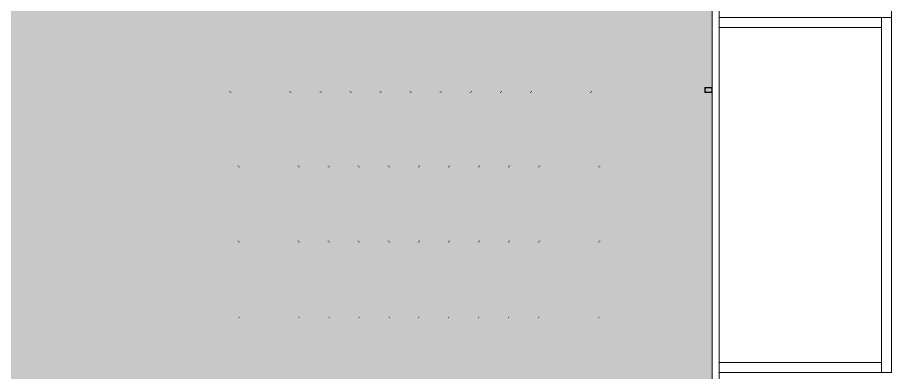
# Model space of a CAD drawing. Header units: metres. Extents: x -55 to 263, y -124 to 62.
# Drawn here: x 180.84 to 198.57, y 1.89 to 9.09 of the extents above; entities that cross this region are included whole.
import ezdxf

# ---------------------------------------------------------------- set-up
doc = ezdxf.new("R2010")
doc.units = ezdxf.units.M
doc.linetypes.add('01_Grid', pattern=[2.61, 1.8, -0.405, 0, -0.405])
for name, color, linetype, lineweight in [('0-1', 7, 'Continuous', 5), ('03EJES-1', 1, '01_Grid', 5), ('06MUREXT-1', 253, 'Continuous', 5), ('14HATCH-1', 10, 'Continuous', 5), ('46BANQ-1', 53, 'Continuous', 5), ('54ESTRUCTURA-7', 213, 'Continuous', 9), ('54ESTRUCTURA-8', 255, 'Continuous', 9), ('70LINEA-4', 255, 'Continuous', 9)]:
    doc.layers.add(name, color=color, linetype=linetype, lineweight=lineweight)

# ---------------------------------------------------------------- blocks, each defined once
blk = doc.blocks.new('22011_AR_rvt-1-A1 _ A250')
at = {"layer": '14HATCH-1'}
h = blk.add_hatch(color=256, dxfattribs=at)
h.paths.add_polyline_path([(194.783, -22.86), (194.93, -22.856), (194.926, -22.851), (194.92, -22.816), (194.797, -22.816), (194.787, -22.856)])
h.paths.add_polyline_path([(194.783, -15.245), (194.791, -15.254), (194.797, -15.288), (194.92, -15.288), (194.926, -15.236), (194.92, -15.201), (194.797, -15.201), (194.791, -15.236)])
h.paths.add_polyline_path([(194.783, -7.62), (194.791, -7.629), (194.797, -7.664), (194.92, -7.664), (194.926, -7.611), (194.92, -7.576), (194.797, -7.576), (194.791, -7.611)])
h.paths.add_polyline_path([(194.783, -0.005), (194.791, -0.014), (194.797, -0.048), (194.92, -0.048), (194.926, 0.004), (194.92, 0.039), (194.797, 0.039), (194.791, 0.004)])
h.paths.add_polyline_path([(194.783, 7.62), (194.791, 7.611), (194.797, 7.576), (194.92, 7.576), (194.926, 7.63), (194.92, 7.664), (194.797, 7.664), (194.791, 7.629)])
h.paths.add_polyline_path([(-12.05, -22.86), (-11.903, -22.855), (-11.908, -22.846), (-11.912, -22.816), (-12.036, -22.816), (-12.041, -22.851), (-12.05, -22.86)])
h.paths.add_polyline_path([(106.186, -22.86), (194.783, -22.855), (194.783, -22.808), (194.93, -22.808), (194.926, -15.296), (194.783, -15.296), (194.783, -15.193), (194.93, -15.193), (194.926, -7.672), (194.783, -7.672), (194.783, -7.568), (194.93, -7.568), (194.926, -0.056), (194.783, -0.056), (194.783, 0.047), (194.93, 0.047), (194.926, 7.568), (194.783, 7.568), (194.783, 7.672), (194.93, 7.672), (194.926, 14.807), (194.783, 14.807), (194.783, 14.825), (183.219, 14.825), (183.215, 13.745), (182.541, 13.745), (182.541, 15.24), (0.339, 15.24), (0.339, 13.745), (-0.339, 13.745), (-0.339, 14.825), (-11.898, 14.825), (-11.898, 14.807), (-12.05, 14.807), (-12.05, -22.808), (-11.898, -22.808), (-11.898, -22.86), (105.605, -22.86)])
h.paths.add_polyline_path([(18.467, -19.926), (17.913, -19.928), (17.727, -19.931), (17.727, 7.689), (18.165, 7.695), (18.631, 7.693), (18.827, 7.689), (18.827, -19.931), (18.468, -19.926)])
h.paths.add_polyline_path([(6.367, -19.927), (5.894, -19.926), (5.535, -19.925), (5.535, 7.689), (5.973, 7.695), (6.433, 7.693), (6.635, 7.689), (6.635, -19.931), (6.368, -19.927)])
h.paths.add_polyline_path([(30.751, -19.927), (30.278, -19.926), (29.919, -19.925), (29.919, 7.689), (30.357, 7.695), (30.817, 7.693), (31.019, 7.689), (31.019, -19.931), (30.752, -19.927)])
h.paths.add_polyline_path([(91.619, -19.926), (91.065, -19.928), (90.879, -19.928), (90.879, 7.689), (91.317, 7.695), (91.777, 7.693), (91.979, 7.689), (91.979, -19.931), (91.62, -19.926)])
h.paths.add_polyline_path([(152.579, -19.926), (152.025, -19.928), (151.839, -19.925), (151.839, 7.689), (152.277, 7.695), (152.737, 7.693), (152.939, 7.689), (152.939, -19.931), (152.58, -19.926)])
h.paths.add_polyline_path([(140.479, -19.927), (140.006, -19.926), (139.647, -19.928), (139.647, 7.689), (140.085, 7.695), (140.545, 7.693), (140.747, 7.689), (140.747, -19.931), (140.48, -19.927)])
h.paths.add_polyline_path([(42.851, -19.926), (42.297, -19.928), (42.111, -19.929), (42.111, 7.689), (42.549, 7.695), (43.009, 7.693), (43.211, 7.689), (43.211, -19.931), (42.852, -19.926)])
h.paths.add_polyline_path([(128.287, -19.927), (127.814, -19.926), (127.455, -19.925), (127.455, 7.689), (127.893, 7.695), (128.353, 7.693), (128.555, 7.689), (128.555, -19.931), (128.288, -19.927)])
h.paths.add_polyline_path([(55.043, -19.926), (54.489, -19.928), (54.303, -19.925), (54.303, 7.689), (54.741, 7.695), (55.201, 7.693), (55.403, 7.689), (55.403, -19.931), (55.044, -19.926)])
h.paths.add_polyline_path([(116.095, -19.927), (115.622, -19.926), (115.263, -19.928), (115.263, 7.689), (115.701, 7.695), (116.161, 7.693), (116.363, 7.689), (116.363, -19.931), (116.096, -19.927)])
h.paths.add_polyline_path([(67.327, -19.927), (66.854, -19.926), (66.495, -19.929), (66.495, 7.689), (66.933, 7.695), (67.393, 7.693), (67.595, 7.689), (67.595, -19.931), (67.328, -19.927)])
h.paths.add_polyline_path([(103.903, -19.927), (103.43, -19.926), (103.071, -19.925), (103.071, 7.689), (103.509, 7.695), (103.969, 7.693), (104.171, 7.689), (104.171, -19.931), (103.904, -19.927)])
h.paths.add_polyline_path([(79.519, -19.927), (79.046, -19.926), (78.687, -19.925), (78.687, 7.689), (79.125, 7.695), (79.585, 7.693), (79.787, 7.689), (79.787, -19.931), (79.52, -19.927)])
h.paths.add_polyline_path([(-6.011, -19.925), (-6.559, -19.929), (-6.657, -19.931), (-6.657, 7.689), (-6.219, 7.695), (-5.759, 7.693), (-5.557, 7.689), (-5.557, -19.931), (-5.932, -19.926), (-6.011, -19.925)])
h.paths.add_polyline_path([(177.142, -19.928), (176.606, -19.926), (176.223, -19.925), (176.223, 7.689), (176.661, 7.695), (177.121, 7.693), (177.323, 7.689), (177.323, -19.931), (177.143, -19.928)])
h.paths.add_polyline_path([(164.863, -19.927), (164.321, -19.926), (164.031, -19.927), (164.031, 7.689), (164.469, 7.695), (164.929, 7.693), (165.131, 7.689), (165.131, -19.931), (164.864, -19.927)])
h.paths.add_polyline_path([(-12.05, -15.245), (-12.041, -15.254), (-12.036, -15.288), (-11.912, -15.288), (-11.902, -15.248), (-11.898, -15.245), (-11.907, -15.236), (-11.912, -15.201), (-12.036, -15.201), (-12.045, -15.24)])
h.paths.add_polyline_path([(-12.041, -15.296), (-12.05, -15.296), (-12.05, -15.193), (-11.898, -15.193), (-11.898, -15.296), (-12.036, -15.296)])
h.paths.add_polyline_path([(-12.05, -7.62), (-12.041, -7.629), (-12.036, -7.664), (-11.912, -7.664), (-11.901, -7.623), (-11.901, -7.617), (-11.907, -7.611), (-11.912, -7.576), (-12.036, -7.576), (-12.041, -7.611)])
h.paths.add_polyline_path([(-12.05, -7.672), (-12.05, -7.568), (-11.898, -7.568), (-11.901, -7.672), (-12.041, -7.672)])
h.paths.add_polyline_path([(-12.05, -0.005), (-12.041, -0.014), (-12.036, -0.048), (-11.912, -0.048), (-11.901, -0.008), (-11.901, -0.002), (-11.907, 0.004), (-11.912, 0.039), (-12.036, 0.039), (-12.045, 0)])
h.paths.add_polyline_path([(-12.041, -0.056), (-12.05, -0.056), (-12.05, 0.047), (-11.898, 0.047), (-11.898, -0.056), (-12.036, -0.056)])
h.paths.add_polyline_path([(-12.05, 7.62), (-12.041, 7.611), (-12.036, 7.576), (-11.912, 7.576), (-11.907, 7.611), (-11.898, 7.62), (-11.907, 7.63), (-11.912, 7.664), (-12.036, 7.664), (-12.041, 7.629)])
h.paths.add_polyline_path([(-12.041, 7.568), (-12.05, 7.568), (-12.05, 7.672), (-11.898, 7.672), (-11.898, 7.568), (-12.036, 7.568)])
h.paths.add_polyline_path([(194.92, 14.815), (194.92, 14.825), (194.795, 14.825), (194.797, 14.815), (194.906, 14.815)])
h.paths.add_polyline_path([(-12.036, 14.815), (-11.912, 14.815), (-11.912, 14.825), (-12.037, 14.825)])
at = {"layer": '06MUREXT-1'}
for p, q in [((194.93, 0), (194.93, 15.098)), ((195.072, 15.098), (195.072, 0)), ((195.072, 9.091), (198.37, 9.091)), ((198.37, 9.091), (198.37, 8.889)), ((198.37, 1.891), (198.37, 9.091)), ((198.572, 9.091), (198.37, 9.091)), ((198.572, 9.091), (198.572, 1.891)), ((198.37, 8.889), (195.072, 8.889)), ((198.572, 1.891), (198.37, 1.891))]:
    blk.add_line(p, q, dxfattribs=at)
at = {"layer": '46BANQ-1'}
blk.add_line((198.572, 18.74), (198.572, 9.091), dxfattribs=at)
blk = doc.blocks.new('JN-101 - JN-101-V407-A1 _ A250')
at = {"layer": '54ESTRUCTURA-7'}
for p, q in [((185.314, 3.037), (185.314, 3.031)), ((185.335, 3.016), (185.335, 3.01)), ((186.533, 3.037), (186.533, 3.031)), ((186.554, 3.016), (186.554, 3.01)), ((187.143, 3.037), (187.143, 3.031)), ((187.164, 3.016), (187.164, 3.01)), ((187.752, 3.037), (187.752, 3.031)), ((187.773, 3.016), (187.773, 3.01)), ((188.362, 3.037), (188.362, 3.031)), ((188.383, 3.016), (188.383, 3.01)), ((188.973, 3.01), (188.973, 3.016)), ((188.994, 3.031), (188.994, 3.037)), ((189.583, 3.01), (189.583, 3.016)), ((189.604, 3.031), (189.604, 3.037)), ((190.193, 3.01), (190.193, 3.016)), ((190.214, 3.031), (190.214, 3.037)), ((190.802, 3.01), (190.802, 3.016)), ((190.823, 3.031), (190.823, 3.037)), ((191.412, 3.01), (191.412, 3.016)), ((191.433, 3.031), (191.433, 3.037)), ((192.631, 3.01), (192.631, 3.016)), ((192.652, 3.031), (192.652, 3.037))]:
    blk.add_line(p, q, dxfattribs=at)
blk = doc.blocks.new('JN-101 - JN-101-V408-A1 _ A250')
at = {"layer": '54ESTRUCTURA-7'}
for p, q in [((185.314, 4.561), (185.314, 4.555)), ((185.335, 4.54), (185.335, 4.534)), ((186.533, 4.561), (186.533, 4.555)), ((186.554, 4.54), (186.554, 4.534)), ((187.143, 4.561), (187.143, 4.555)), ((187.164, 4.54), (187.164, 4.534)), ((187.752, 4.561), (187.752, 4.555)), ((187.773, 4.54), (187.773, 4.534)), ((188.362, 4.561), (188.362, 4.555)), ((188.383, 4.54), (188.383, 4.534)), ((188.973, 4.534), (188.973, 4.54)), ((188.994, 4.555), (188.994, 4.561)), ((189.583, 4.534), (189.583, 4.54)), ((189.604, 4.555), (189.604, 4.561)), ((190.193, 4.534), (190.193, 4.54)), ((190.214, 4.555), (190.214, 4.561)), ((190.802, 4.534), (190.802, 4.54)), ((190.823, 4.555), (190.823, 4.561)), ((191.412, 4.534), (191.412, 4.54)), ((191.433, 4.555), (191.433, 4.561)), ((192.631, 4.534), (192.631, 4.54)), ((192.652, 4.555), (192.652, 4.561))]:
    blk.add_line(p, q, dxfattribs=at)
blk = doc.blocks.new('JN-101 - JN-101-V409-A1 _ A250')
at = {"layer": '54ESTRUCTURA-7'}
for p, q in [((185.314, 6.085), (185.314, 6.079)), ((185.335, 6.064), (185.335, 6.058)), ((186.533, 6.085), (186.533, 6.079)), ((186.554, 6.064), (186.554, 6.058)), ((187.143, 6.085), (187.143, 6.079)), ((187.164, 6.064), (187.164, 6.058)), ((187.752, 6.085), (187.752, 6.079)), ((187.773, 6.064), (187.773, 6.058)), ((188.362, 6.085), (188.362, 6.079)), ((188.383, 6.064), (188.383, 6.058)), ((188.973, 6.058), (188.973, 6.064)), ((188.994, 6.079), (188.994, 6.085)), ((189.583, 6.058), (189.583, 6.064)), ((189.604, 6.079), (189.604, 6.085)), ((190.193, 6.058), (190.193, 6.064)), ((190.214, 6.079), (190.214, 6.085)), ((190.802, 6.058), (190.802, 6.064)), ((190.823, 6.079), (190.823, 6.085)), ((191.412, 6.058), (191.412, 6.064)), ((191.433, 6.079), (191.433, 6.085)), ((192.631, 6.058), (192.631, 6.064)), ((192.652, 6.079), (192.652, 6.085))]:
    blk.add_line(p, q, dxfattribs=at)
blk = doc.blocks.new('JP-201 - JP-201-1565096-A1 _ A250')
at = {"layer": '54ESTRUCTURA-7'}
for p, q in [((185.147, 7.597), (185.147, 7.59)), ((185.168, 7.576), (185.168, 7.569)), ((186.366, 7.597), (186.366, 7.59)), ((186.387, 7.576), (186.387, 7.569)), ((186.976, 7.597), (186.976, 7.59)), ((186.997, 7.576), (186.997, 7.569)), ((187.585, 7.597), (187.585, 7.59)), ((187.606, 7.576), (187.606, 7.569)), ((188.195, 7.597), (188.195, 7.59)), ((188.216, 7.576), (188.216, 7.569)), ((188.805, 7.597), (188.805, 7.59)), ((188.826, 7.576), (188.826, 7.569)), ((189.416, 7.569), (189.416, 7.576)), ((189.437, 7.59), (189.437, 7.597)), ((190.026, 7.569), (190.026, 7.576)), ((190.047, 7.59), (190.047, 7.597)), ((190.635, 7.569), (190.635, 7.576)), ((190.656, 7.59), (190.656, 7.597)), ((191.245, 7.569), (191.245, 7.576)), ((191.266, 7.59), (191.266, 7.597)), ((192.464, 7.569), (192.464, 7.576)), ((192.485, 7.59), (192.485, 7.597))]:
    blk.add_line(p, q, dxfattribs=at)
blk = doc.blocks.new('22011_ST_rvt-1-A1 _ A250')
at = {"layer": '54ESTRUCTURA-7'}
for p, q in [((194.783, 7.672), (194.783, 7.62)), ((194.93, 7.672), (194.783, 7.672)), ((194.791, 7.629), (194.797, 7.664)), ((194.797, 7.664), (194.92, 7.664)), ((194.92, 7.664), (194.926, 7.629)), ((194.783, 7.62), (194.783, 7.568)), ((194.783, 7.568), (194.93, 7.568)), ((194.797, 7.576), (194.791, 7.611)), ((194.92, 7.576), (194.797, 7.576)), ((194.926, 7.611), (194.92, 7.576))]:
    blk.add_line(p, q, dxfattribs=at)
for centre, start, end in [((194.783, 7.629), 270, 360), ((194.935, 7.629), 180, 225), ((194.783, 7.611), 0, 90), ((194.935, 7.611), 135, 180)]:
    blk.add_arc(centre, 0.00871, start, end, dxfattribs=at)
at = {"layer": '70LINEA-4'}
for p, q in [((195.072, 2.091), (198.37, 2.091)), ((198.37, 1.891), (195.072, 1.891))]:
    blk.add_line(p, q, dxfattribs=at)
at = {"layer": '54ESTRUCTURA-8'}
for name in ['JP-201 - JP-201-1565096-A1 _ A250', 'JN-101 - JN-101-V409-A1 _ A250', 'JN-101 - JN-101-V408-A1 _ A250', 'JN-101 - JN-101-V407-A1 _ A250']:
    blk.add_blockref(name, (0, 0), dxfattribs=at)

msp = doc.modelspace()

# ---------------------------------------------------------------- linework, layer by layer
at = {"layer": '03EJES-1'}
msp.add_line((195.072, -119.697), (195.072, 57.931), dxfattribs=at)

# ---------------------------------------------------------------- block references
at = {"layer": '0-1'}
for name in ['22011_AR_rvt-1-A1 _ A250', '22011_ST_rvt-1-A1 _ A250']:
    msp.add_blockref(name, (0, 0), dxfattribs=at)

doc.saveas('drawing.dxf')
